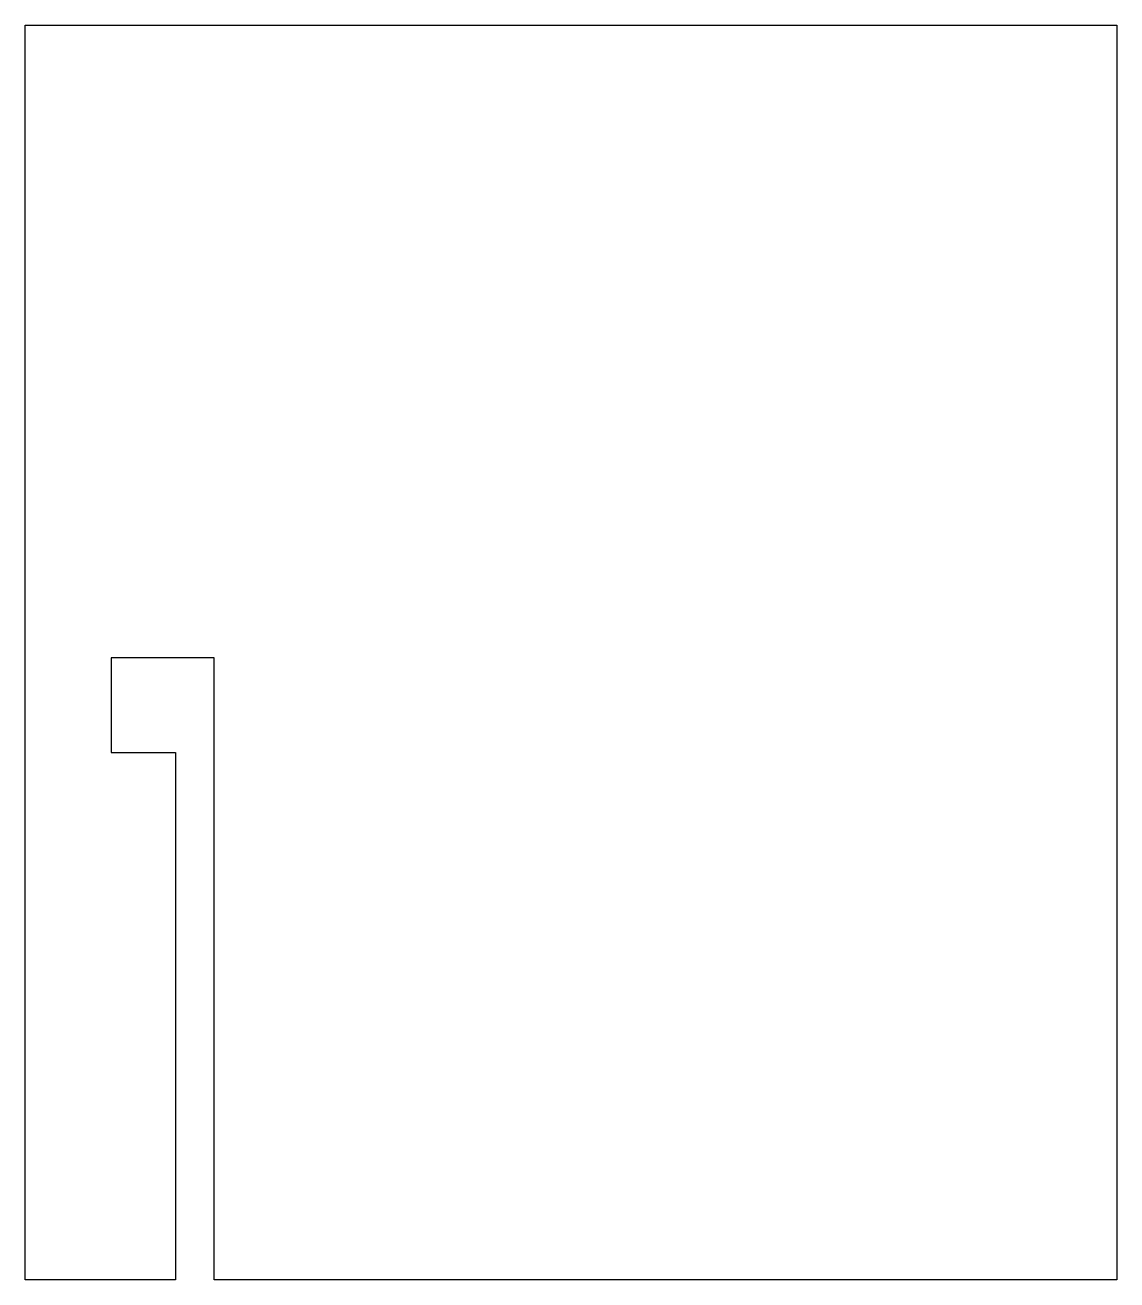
# Model space of a CAD drawing. Header units: millimetres. Extents: x -20 to 110, y -30 to 120.
import ezdxf

# ---------------------------------------------------------------- set-up
doc = ezdxf.new("R2010")
doc.units = ezdxf.units.MM
doc.layers.get('0').update_dxf_attribs({"linetype": 'CONTINUOUS'})

msp = doc.modelspace()

# ---------------------------------------------------------------- linework, layer by layer
msp.add_lwpolyline([(5, 120), (5.5, 120), (110, 120), (110, -29.5), (2.5, -29.5), (2.5, 44.61), (-9.77, 44.61), (-9.77, 33.33), (-2.11, 33.33), (-2.11, -29.5), (-20, -29.5), (-20, 120)], close=True)

doc.saveas('drawing.dxf')
